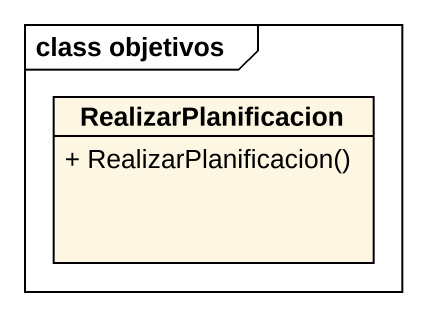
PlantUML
@startuml
mainframe class objetivos
hide circle
hide empty members
skinparam classAttributeIconSize 0
class RealizarPlanificacion {
  + RealizarPlanificacion()
}
@enduml
